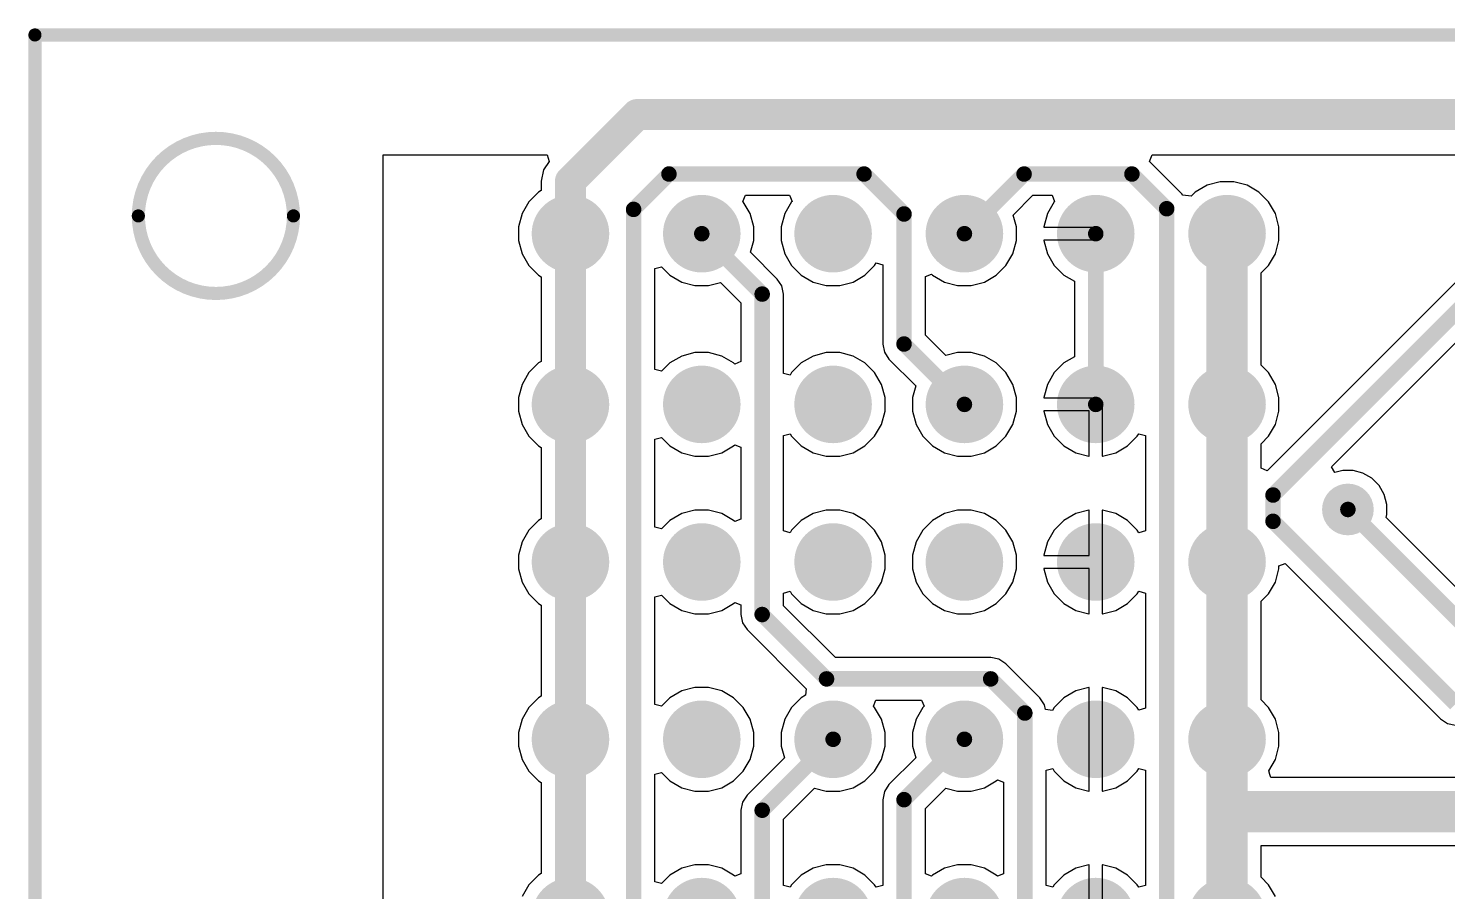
# Model space of a CAD drawing. Header units: millimetres. Extents: x 36.4 to 113.6, y 66.6 to 115.9.
# Drawn here: x 36.38 to 63.83, y 99.16 to 115.86 of the extents above; entities that cross this region are included whole.
import ezdxf

# ---------------------------------------------------------------- set-up
doc = ezdxf.new("R2010")
doc.units = ezdxf.units.MM
for name, color, linetype in [('Mechanical1', 6, 'Continuous'), ('PadHoleLayer', 156, 'Continuous'), ('TopLayer', 1, 'Continuous'), ('ViaHoleLayer', 16, 'Continuous')]:
    doc.layers.add(name, color=color, linetype=linetype)

# ---------------------------------------------------------------- blocks, each defined once
blk = doc.blocks.new('PLS_6_28')
at = {"layer": 'PadHoleLayer'}
h = blk.add_hatch(color=156, dxfattribs=at)
edge = h.paths.add_edge_path()
edge.add_arc((-6.35, 0), 0.5, 0, 360)
h = blk.add_hatch(color=156, dxfattribs=at)
edge = h.paths.add_edge_path()
edge.add_arc((-3.81, 0), 0.5, 0, 360)
h = blk.add_hatch(color=156, dxfattribs=at)
edge = h.paths.add_edge_path()
edge.add_arc((-1.27, 0), 0.5, 0, 360)
h = blk.add_hatch(color=156, dxfattribs=at)
edge = h.paths.add_edge_path()
edge.add_arc((1.27, 0), 0.5, 0, 360)
h = blk.add_hatch(color=156, dxfattribs=at)
edge = h.paths.add_edge_path()
edge.add_arc((3.81, 0), 0.5, 0, 360)
h = blk.add_hatch(color=156, dxfattribs=at)
edge = h.paths.add_edge_path()
edge.add_arc((6.35, 0), 0.5, 0, 360)
at = {"layer": 'TopLayer'}
h = blk.add_hatch(color=1, dxfattribs=at)
edge = h.paths.add_edge_path()
edge.add_arc((-6.35, 0), 0.75, 0, 360)
h = blk.add_hatch(color=1, dxfattribs=at)
edge = h.paths.add_edge_path()
edge.add_arc((-3.81, 0), 0.75, 0, 360)
h = blk.add_hatch(color=1, dxfattribs=at)
edge = h.paths.add_edge_path()
edge.add_arc((-1.27, 0), 0.75, 0, 360)
h = blk.add_hatch(color=1, dxfattribs=at)
edge = h.paths.add_edge_path()
edge.add_arc((1.27, 0), 0.75, 0, 360)
h = blk.add_hatch(color=1, dxfattribs=at)
edge = h.paths.add_edge_path()
edge.add_arc((3.81, 0), 0.75, 0, 360)
h = blk.add_hatch(color=1, dxfattribs=at)
edge = h.paths.add_edge_path()
edge.add_arc((6.35, 0), 0.75, 0, 360)
blk = doc.blocks.new('PLS_6_29')
at = {"layer": 'PadHoleLayer'}
h = blk.add_hatch(color=156, dxfattribs=at)
edge = h.paths.add_edge_path()
edge.add_arc((-6.35, 0), 0.5, 0, 360)
h = blk.add_hatch(color=156, dxfattribs=at)
edge = h.paths.add_edge_path()
edge.add_arc((-3.81, 0), 0.5, 0, 360)
h = blk.add_hatch(color=156, dxfattribs=at)
edge = h.paths.add_edge_path()
edge.add_arc((-1.27, 0), 0.5, 0, 360)
h = blk.add_hatch(color=156, dxfattribs=at)
edge = h.paths.add_edge_path()
edge.add_arc((1.27, 0), 0.5, 0, 360)
h = blk.add_hatch(color=156, dxfattribs=at)
edge = h.paths.add_edge_path()
edge.add_arc((3.81, 0), 0.5, 0, 360)
h = blk.add_hatch(color=156, dxfattribs=at)
edge = h.paths.add_edge_path()
edge.add_arc((6.35, 0), 0.5, 0, 360)
at = {"layer": 'TopLayer'}
h = blk.add_hatch(color=1, dxfattribs=at)
edge = h.paths.add_edge_path()
edge.add_arc((-6.35, 0), 0.75, 0, 360)
h = blk.add_hatch(color=1, dxfattribs=at)
edge = h.paths.add_edge_path()
edge.add_arc((-3.81, 0), 0.75, 0, 360)
h = blk.add_hatch(color=1, dxfattribs=at)
edge = h.paths.add_edge_path()
edge.add_arc((-1.27, 0), 0.75, 0, 360)
h = blk.add_hatch(color=1, dxfattribs=at)
edge = h.paths.add_edge_path()
edge.add_arc((1.27, 0), 0.75, 0, 360)
h = blk.add_hatch(color=1, dxfattribs=at)
edge = h.paths.add_edge_path()
edge.add_arc((3.81, 0), 0.75, 0, 360)
h = blk.add_hatch(color=1, dxfattribs=at)
edge = h.paths.add_edge_path()
edge.add_arc((6.35, 0), 0.75, 0, 360)
blk = doc.blocks.new('PLS_6_30')
at = {"layer": 'PadHoleLayer'}
h = blk.add_hatch(color=156, dxfattribs=at)
edge = h.paths.add_edge_path()
edge.add_arc((-6.35, 0), 0.5, 0, 360)
h = blk.add_hatch(color=156, dxfattribs=at)
edge = h.paths.add_edge_path()
edge.add_arc((-3.81, 0), 0.5, 0, 360)
h = blk.add_hatch(color=156, dxfattribs=at)
edge = h.paths.add_edge_path()
edge.add_arc((-1.27, 0), 0.5, 0, 360)
h = blk.add_hatch(color=156, dxfattribs=at)
edge = h.paths.add_edge_path()
edge.add_arc((1.27, 0), 0.5, 0, 360)
h = blk.add_hatch(color=156, dxfattribs=at)
edge = h.paths.add_edge_path()
edge.add_arc((3.81, 0), 0.5, 0, 360)
h = blk.add_hatch(color=156, dxfattribs=at)
edge = h.paths.add_edge_path()
edge.add_arc((6.35, 0), 0.5, 0, 360)
at = {"layer": 'TopLayer'}
h = blk.add_hatch(color=1, dxfattribs=at)
edge = h.paths.add_edge_path()
edge.add_arc((-6.35, 0), 0.75, 0, 360)
h = blk.add_hatch(color=1, dxfattribs=at)
edge = h.paths.add_edge_path()
edge.add_arc((-3.81, 0), 0.75, 0, 360)
h = blk.add_hatch(color=1, dxfattribs=at)
edge = h.paths.add_edge_path()
edge.add_arc((-1.27, 0), 0.75, 0, 360)
h = blk.add_hatch(color=1, dxfattribs=at)
edge = h.paths.add_edge_path()
edge.add_arc((1.27, 0), 0.75, 0, 360)
h = blk.add_hatch(color=1, dxfattribs=at)
edge = h.paths.add_edge_path()
edge.add_arc((3.81, 0), 0.75, 0, 360)
h = blk.add_hatch(color=1, dxfattribs=at)
edge = h.paths.add_edge_path()
edge.add_arc((6.35, 0), 0.75, 0, 360)
blk = doc.blocks.new('PLS_6_32')
at = {"layer": 'PadHoleLayer'}
h = blk.add_hatch(color=156, dxfattribs=at)
edge = h.paths.add_edge_path()
edge.add_arc((-6.35, 0), 0.5, 0, 360)
h = blk.add_hatch(color=156, dxfattribs=at)
edge = h.paths.add_edge_path()
edge.add_arc((-3.81, 0), 0.5, 0, 360)
h = blk.add_hatch(color=156, dxfattribs=at)
edge = h.paths.add_edge_path()
edge.add_arc((-1.27, 0), 0.5, 0, 360)
h = blk.add_hatch(color=156, dxfattribs=at)
edge = h.paths.add_edge_path()
edge.add_arc((1.27, 0), 0.5, 0, 360)
h = blk.add_hatch(color=156, dxfattribs=at)
edge = h.paths.add_edge_path()
edge.add_arc((3.81, 0), 0.5, 0, 360)
h = blk.add_hatch(color=156, dxfattribs=at)
edge = h.paths.add_edge_path()
edge.add_arc((6.35, 0), 0.5, 0, 360)
at = {"layer": 'TopLayer'}
h = blk.add_hatch(color=1, dxfattribs=at)
edge = h.paths.add_edge_path()
edge.add_arc((-6.35, 0), 0.75, 0, 360)
h = blk.add_hatch(color=1, dxfattribs=at)
edge = h.paths.add_edge_path()
edge.add_arc((-3.81, 0), 0.75, 0, 360)
h = blk.add_hatch(color=1, dxfattribs=at)
edge = h.paths.add_edge_path()
edge.add_arc((-1.27, 0), 0.75, 0, 360)
h = blk.add_hatch(color=1, dxfattribs=at)
edge = h.paths.add_edge_path()
edge.add_arc((1.27, 0), 0.75, 0, 360)
h = blk.add_hatch(color=1, dxfattribs=at)
edge = h.paths.add_edge_path()
edge.add_arc((3.81, 0), 0.75, 0, 360)
h = blk.add_hatch(color=1, dxfattribs=at)
edge = h.paths.add_edge_path()
edge.add_arc((6.35, 0), 0.75, 0, 360)
blk = doc.blocks.new('PLS_6_33')
at = {"layer": 'PadHoleLayer'}
h = blk.add_hatch(color=156, dxfattribs=at)
edge = h.paths.add_edge_path()
edge.add_arc((-6.35, 0), 0.5, 0, 360)
h = blk.add_hatch(color=156, dxfattribs=at)
edge = h.paths.add_edge_path()
edge.add_arc((-3.81, 0), 0.5, 0, 360)
h = blk.add_hatch(color=156, dxfattribs=at)
edge = h.paths.add_edge_path()
edge.add_arc((-1.27, 0), 0.5, 0, 360)
h = blk.add_hatch(color=156, dxfattribs=at)
edge = h.paths.add_edge_path()
edge.add_arc((1.27, 0), 0.5, 0, 360)
h = blk.add_hatch(color=156, dxfattribs=at)
edge = h.paths.add_edge_path()
edge.add_arc((3.81, 0), 0.5, 0, 360)
h = blk.add_hatch(color=156, dxfattribs=at)
edge = h.paths.add_edge_path()
edge.add_arc((6.35, 0), 0.5, 0, 360)
at = {"layer": 'TopLayer'}
h = blk.add_hatch(color=1, dxfattribs=at)
edge = h.paths.add_edge_path()
edge.add_arc((-6.35, 0), 0.75, 0, 360)
h = blk.add_hatch(color=1, dxfattribs=at)
edge = h.paths.add_edge_path()
edge.add_arc((-3.81, 0), 0.75, 0, 360)
h = blk.add_hatch(color=1, dxfattribs=at)
edge = h.paths.add_edge_path()
edge.add_arc((-1.27, 0), 0.75, 0, 360)
h = blk.add_hatch(color=1, dxfattribs=at)
edge = h.paths.add_edge_path()
edge.add_arc((1.27, 0), 0.75, 0, 360)
h = blk.add_hatch(color=1, dxfattribs=at)
edge = h.paths.add_edge_path()
edge.add_arc((3.81, 0), 0.75, 0, 360)
h = blk.add_hatch(color=1, dxfattribs=at)
edge = h.paths.add_edge_path()
edge.add_arc((6.35, 0), 0.75, 0, 360)

msp = doc.modelspace()

# ---------------------------------------------------------------- hatches: boundary and pattern name
at = {"layer": 'TopLayer'}
h = msp.add_hatch(color=1, dxfattribs=at)
edge = h.paths.add_edge_path()
edge.add_arc((61.9, 106.553), 0.5, 0, 360)
at = {"layer": 'ViaHoleLayer'}
h = msp.add_hatch(color=16, dxfattribs=at)
edge = h.paths.add_edge_path()
edge.add_arc((61.9, 106.553), 0.2, 0, 360)

# ---------------------------------------------------------------- linework, layer by layer
at = {"layer": 'Mechanical1', "const_width": 0.254}
for points in [[(36.505, 115.731), (113.505, 115.731)], [(36.505, 66.731), (36.505, 115.731)]]:
    msp.add_lwpolyline(points, dxfattribs=at)
at = {"layer": 'Mechanical1'}
for points, const_width in [([(36.441, 115.731, 1), (36.568, 115.731, 1)], 0.127), ([(36.441, 115.731, 1), (36.568, 115.731, 1)], 0.127), ([(41.505, 112.231, 1), (38.505, 112.231, 1)], 0.254), ([(38.441, 112.231, 1), (38.568, 112.231, 1)], 0.127), ([(41.441, 112.231, 1), (41.568, 112.231, 1)], 0.127)]:
    msp.add_lwpolyline(points, format="xyb", close=True, dxfattribs=dict(at, const_width=const_width))
at = {"layer": 'TopLayer'}
for p, q in [((43.243, 97.21), (43.243, 113.411)), ((43.243, 113.411), (46.415, 113.411)), ((46.415, 113.411), (46.451, 113.284)), ((58.063, 113.284), (58.115, 113.411)), ((58.115, 113.411), (66.282, 113.411)), ((46.341, 113.119), (46.298, 112.903)), ((46.451, 113.284), (46.341, 113.119)), ((58.686, 112.661), (58.063, 113.284)), ((66.331, 113.294), (60.34, 107.303)), ((46.298, 112.903), (46.298, 112.903)), ((46.298, 112.903), (46.298, 112.72)), ((59.431, 112.891), (59.175, 112.823)), ((59.695, 112.891), (59.431, 112.891)), ((59.951, 112.823), (59.695, 112.891)), ((61.582, 107.38), (67.277, 113.075)), ((46.247, 112.69), (46.06, 112.503)), ((46.298, 112.72), (46.247, 112.69)), ((50.198, 112.512), (50.247, 112.629)), ((50.247, 112.629), (51.099, 112.629)), ((51.099, 112.629), (51.148, 112.512)), ((55.426, 112.247), (55.808, 112.629)), ((55.808, 112.629), (56.179, 112.629)), ((56.179, 112.629), (56.228, 112.512)), ((58.707, 112.63), (58.686, 112.661)), ((58.87, 112.614), (58.707, 112.63)), ((58.947, 112.69), (58.87, 112.614)), ((59.175, 112.823), (58.947, 112.69)), ((60.179, 112.69), (59.951, 112.823)), ((60.366, 112.503), (60.179, 112.69)), ((45.927, 112.275), (45.859, 112.019)), ((46.06, 112.503), (45.927, 112.275)), ((50.206, 112.503), (50.198, 112.512)), ((50.339, 112.275), (50.206, 112.503)), ((50.407, 112.019), (50.339, 112.275)), ((51.007, 112.275), (50.939, 112.019)), ((51.14, 112.503), (51.007, 112.275)), ((51.148, 112.512), (51.14, 112.503)), ((56.087, 112.275), (56.019, 112.019)), ((56.22, 112.503), (56.087, 112.275)), ((56.228, 112.512), (56.22, 112.503)), ((60.499, 112.275), (60.366, 112.503)), ((60.567, 112.019), (60.499, 112.275)), ((45.859, 112.019), (45.859, 111.755)), ((50.407, 111.755), (50.407, 112.019)), ((50.939, 112.019), (50.939, 111.755)), ((55.487, 112.019), (55.426, 112.247)), ((55.487, 111.755), (55.487, 112.019)), ((56.019, 112.019), (56.019, 112.014)), ((56.019, 112.014), (57.023, 112.014)), ((57.023, 112.014), (57.023, 111.76)), ((60.567, 111.755), (60.567, 112.019)), ((45.859, 111.755), (45.927, 111.499)), ((50.346, 111.527), (50.407, 111.755)), ((50.939, 111.755), (51.007, 111.499)), ((55.419, 111.499), (55.487, 111.755)), ((57.023, 111.76), (56.019, 111.76)), ((56.019, 111.76), (56.019, 111.755)), ((56.019, 111.755), (56.087, 111.499)), ((60.499, 111.499), (60.567, 111.755)), ((45.927, 111.499), (46.06, 111.271)), ((50.863, 111.01), (50.346, 111.527)), ((51.007, 111.499), (51.14, 111.271)), ((55.286, 111.271), (55.419, 111.499)), ((56.087, 111.499), (56.22, 111.271)), ((60.366, 111.271), (60.499, 111.499)), ((46.06, 111.271), (46.247, 111.084)), ((48.496, 111.214), (48.623, 111.247)), ((48.496, 109.258), (48.496, 111.214)), ((48.623, 111.247), (48.787, 111.084)), ((51.14, 111.271), (51.327, 111.084)), ((52.559, 111.084), (52.746, 111.271)), ((52.746, 111.271), (52.776, 111.321)), ((52.776, 111.321), (52.903, 111.287)), ((52.903, 111.287), (52.903, 109.753)), ((55.099, 111.084), (55.286, 111.271)), ((56.22, 111.271), (56.407, 111.084)), ((60.223, 111.127), (60.366, 111.271)), ((46.247, 111.084), (46.298, 111.054)), ((46.298, 111.054), (46.298, 109.418)), ((48.787, 111.084), (49.015, 110.951)), ((49.015, 110.951), (49.271, 110.883)), ((49.535, 110.883), (49.763, 110.944)), ((49.763, 110.944), (50.159, 110.548)), ((50.952, 110.876), (50.863, 111.01)), ((51.327, 111.084), (51.555, 110.951)), ((51.555, 110.951), (51.811, 110.883)), ((52.075, 110.883), (52.331, 110.951)), ((52.331, 110.951), (52.559, 111.084)), ((53.727, 111.058), (53.844, 111.106)), ((53.727, 109.924), (53.727, 111.058)), ((53.844, 111.106), (53.867, 111.084)), ((53.867, 111.084), (54.095, 110.951)), ((54.095, 110.951), (54.351, 110.883)), ((54.615, 110.883), (54.871, 110.951)), ((54.871, 110.951), (55.099, 111.084)), ((56.407, 111.084), (56.611, 110.966)), ((56.611, 110.966), (56.611, 109.506)), ((60.223, 109.345), (60.223, 111.127)), ((49.271, 110.883), (49.535, 110.883)), ((50.983, 110.719), (50.952, 110.876)), ((50.983, 109.185), (50.983, 110.719)), ((51.811, 110.883), (52.075, 110.883)), ((54.351, 110.883), (54.615, 110.883)), ((50.159, 110.548), (50.159, 109.414)), ((54.123, 109.528), (53.727, 109.924)), ((49.271, 109.589), (49.015, 109.521)), ((49.535, 109.589), (49.271, 109.589)), ((49.791, 109.521), (49.535, 109.589)), ((51.811, 109.589), (51.555, 109.521)), ((52.075, 109.589), (51.811, 109.589)), ((52.331, 109.521), (52.075, 109.589)), ((52.903, 109.753), (52.934, 109.596)), ((52.934, 109.596), (53.023, 109.462)), ((54.351, 109.589), (54.123, 109.528)), ((54.615, 109.589), (54.351, 109.589)), ((54.871, 109.521), (54.615, 109.589)), ((46.247, 109.388), (46.06, 109.201)), ((46.298, 109.418), (46.247, 109.388)), ((48.623, 109.225), (48.496, 109.258)), ((48.787, 109.388), (48.623, 109.225)), ((49.015, 109.521), (48.787, 109.388)), ((50.019, 109.388), (49.791, 109.521)), ((50.042, 109.366), (50.019, 109.388)), ((50.159, 109.414), (50.042, 109.366)), ((51.327, 109.388), (51.14, 109.201)), ((51.555, 109.521), (51.327, 109.388)), ((52.559, 109.388), (52.331, 109.521)), ((52.746, 109.201), (52.559, 109.388)), ((53.023, 109.462), (53.54, 108.945)), ((55.099, 109.388), (54.871, 109.521)), ((55.286, 109.201), (55.099, 109.388)), ((56.407, 109.388), (56.22, 109.201)), ((56.611, 109.506), (56.407, 109.388)), ((60.366, 109.201), (60.223, 109.345)), ((46.06, 109.201), (45.927, 108.973)), ((51.11, 109.151), (50.983, 109.185)), ((51.14, 109.201), (51.11, 109.151)), ((52.879, 108.973), (52.746, 109.201)), ((55.419, 108.973), (55.286, 109.201)), ((56.22, 109.201), (56.087, 108.973)), ((60.499, 108.973), (60.366, 109.201)), ((45.927, 108.973), (45.859, 108.717)), ((45.859, 108.717), (45.859, 108.453)), ((52.947, 108.717), (52.879, 108.973)), ((52.947, 108.453), (52.947, 108.717)), ((53.54, 108.945), (53.479, 108.717)), ((53.479, 108.717), (53.479, 108.453)), ((55.487, 108.717), (55.419, 108.973)), ((55.487, 108.453), (55.487, 108.717)), ((56.087, 108.973), (56.019, 108.717)), ((56.019, 108.717), (56.019, 108.712)), ((56.019, 108.712), (57.023, 108.712)), ((57.023, 108.712), (57.023, 108.585)), ((60.567, 108.717), (60.499, 108.973)), ((60.567, 108.453), (60.567, 108.717)), ((45.859, 108.453), (45.927, 108.197)), ((52.879, 108.197), (52.947, 108.453)), ((53.479, 108.453), (53.547, 108.197)), ((55.419, 108.197), (55.487, 108.453)), ((56.896, 108.458), (56.019, 108.458)), ((56.019, 108.458), (56.019, 108.453)), ((56.019, 108.453), (56.087, 108.197)), ((56.896, 107.581), (56.896, 108.458)), ((57.023, 108.585), (57.15, 108.585)), ((57.15, 108.585), (57.15, 107.581)), ((60.499, 108.197), (60.567, 108.453)), ((45.927, 108.197), (46.06, 107.969)), ((52.746, 107.969), (52.879, 108.197)), ((53.547, 108.197), (53.68, 107.969)), ((55.286, 107.969), (55.419, 108.197)), ((56.087, 108.197), (56.22, 107.969)), ((60.366, 107.969), (60.499, 108.197)), ((46.06, 107.969), (46.247, 107.782)), ((48.496, 107.912), (48.623, 107.945)), ((48.496, 106.21), (48.496, 107.912)), ((48.623, 107.945), (48.787, 107.782)), ((50.983, 107.985), (51.11, 108.019)), ((50.983, 106.137), (50.983, 107.985)), ((51.11, 108.019), (51.14, 107.969)), ((51.14, 107.969), (51.327, 107.782)), ((52.559, 107.782), (52.746, 107.969)), ((53.68, 107.969), (53.867, 107.782)), ((55.099, 107.782), (55.286, 107.969)), ((56.22, 107.969), (56.407, 107.782)), ((57.639, 107.782), (57.826, 107.969)), ((57.826, 107.969), (57.856, 108.019)), ((57.856, 108.019), (57.983, 107.985)), ((57.983, 107.985), (57.983, 106.137)), ((60.223, 107.825), (60.366, 107.969)), ((46.247, 107.782), (46.298, 107.752)), ((46.298, 107.752), (46.298, 106.37)), ((48.787, 107.782), (49.015, 107.649)), ((49.015, 107.649), (49.271, 107.581)), ((49.535, 107.581), (49.791, 107.649)), ((49.791, 107.649), (50.019, 107.782)), ((50.019, 107.782), (50.042, 107.804)), ((50.042, 107.804), (50.159, 107.756)), ((50.159, 107.756), (50.159, 106.366)), ((51.327, 107.782), (51.555, 107.649)), ((51.555, 107.649), (51.811, 107.581)), ((52.075, 107.581), (52.331, 107.649)), ((52.331, 107.649), (52.559, 107.782)), ((53.867, 107.782), (54.095, 107.649)), ((54.095, 107.649), (54.351, 107.581)), ((54.615, 107.581), (54.871, 107.649)), ((54.871, 107.649), (55.099, 107.782)), ((56.407, 107.782), (56.635, 107.649)), ((56.635, 107.649), (56.891, 107.581)), ((57.155, 107.581), (57.411, 107.649)), ((57.411, 107.649), (57.639, 107.782)), ((60.223, 107.352), (60.223, 107.825)), ((49.271, 107.581), (49.535, 107.581)), ((51.811, 107.581), (52.075, 107.581)), ((54.351, 107.581), (54.615, 107.581)), ((56.891, 107.581), (56.896, 107.581)), ((57.15, 107.581), (57.155, 107.581)), ((60.34, 107.303), (60.223, 107.352)), ((61.648, 107.266), (61.582, 107.38)), ((61.801, 107.307), (61.648, 107.266)), ((61.999, 107.307), (61.801, 107.307)), ((62.191, 107.256), (61.999, 107.307)), ((62.363, 107.156), (62.191, 107.256)), ((62.503, 107.016), (62.363, 107.156)), ((62.602, 106.844), (62.503, 107.016)), ((62.654, 106.652), (62.602, 106.844)), ((49.271, 106.541), (49.015, 106.473)), ((49.535, 106.541), (49.271, 106.541)), ((49.791, 106.473), (49.535, 106.541)), ((51.811, 106.541), (51.555, 106.473)), ((52.075, 106.541), (51.811, 106.541)), ((52.331, 106.473), (52.075, 106.541)), ((54.351, 106.541), (54.095, 106.473)), ((54.615, 106.541), (54.351, 106.541)), ((54.871, 106.473), (54.615, 106.541)), ((56.891, 106.541), (56.635, 106.473)), ((56.896, 106.541), (56.891, 106.541)), ((56.896, 105.664), (56.896, 106.541)), ((57.155, 106.541), (57.15, 106.541)), ((57.15, 106.541), (57.15, 105.537)), ((57.411, 106.473), (57.155, 106.541)), ((62.654, 106.454), (62.654, 106.652)), ((46.247, 106.34), (46.06, 106.153)), ((46.298, 106.37), (46.247, 106.34)), ((48.787, 106.34), (48.623, 106.177)), ((49.015, 106.473), (48.787, 106.34)), ((50.019, 106.34), (49.791, 106.473)), ((50.042, 106.318), (50.019, 106.34)), ((50.159, 106.366), (50.042, 106.318)), ((51.327, 106.34), (51.14, 106.153)), ((51.555, 106.473), (51.327, 106.34)), ((52.559, 106.34), (52.331, 106.473)), ((52.746, 106.153), (52.559, 106.34)), ((53.867, 106.34), (53.68, 106.153)), ((54.095, 106.473), (53.867, 106.34)), ((55.099, 106.34), (54.871, 106.473)), ((55.286, 106.153), (55.099, 106.34)), ((56.407, 106.34), (56.22, 106.153)), ((56.635, 106.473), (56.407, 106.34)), ((57.639, 106.34), (57.411, 106.473)), ((57.826, 106.153), (57.639, 106.34)), ((62.639, 106.397), (62.654, 106.454)), ((65.144, 103.892), (62.639, 106.397)), ((46.06, 106.153), (45.927, 105.925)), ((48.623, 106.177), (48.496, 106.21)), ((51.11, 106.103), (50.983, 106.137)), ((51.14, 106.153), (51.11, 106.103)), ((52.879, 105.925), (52.746, 106.153)), ((53.68, 106.153), (53.547, 105.925)), ((55.419, 105.925), (55.286, 106.153)), ((56.22, 106.153), (56.087, 105.925)), ((57.856, 106.103), (57.826, 106.153)), ((57.983, 106.137), (57.856, 106.103)), ((45.927, 105.925), (45.859, 105.669)), ((52.947, 105.669), (52.879, 105.925)), ((53.547, 105.925), (53.479, 105.669)), ((55.487, 105.669), (55.419, 105.925)), ((56.087, 105.925), (56.019, 105.669)), ((45.859, 105.669), (45.859, 105.405)), ((52.947, 105.405), (52.947, 105.669)), ((53.479, 105.669), (53.479, 105.405)), ((55.487, 105.405), (55.487, 105.669)), ((56.019, 105.669), (56.019, 105.664)), ((56.019, 105.664), (56.896, 105.664)), ((57.15, 105.537), (57.15, 104.533)), ((60.567, 105.461), (60.684, 105.51)), ((60.567, 105.405), (60.567, 105.461)), ((60.684, 105.51), (63.691, 102.503)), ((45.859, 105.405), (45.927, 105.149)), ((45.927, 105.149), (46.06, 104.921)), ((52.746, 104.921), (52.879, 105.149)), ((52.879, 105.149), (52.947, 105.405)), ((53.479, 105.405), (53.547, 105.149)), ((53.547, 105.149), (53.68, 104.921)), ((55.286, 104.921), (55.419, 105.149)), ((55.419, 105.149), (55.487, 105.405)), ((56.896, 105.41), (56.019, 105.41)), ((56.019, 105.41), (56.019, 105.405)), ((56.019, 105.405), (56.087, 105.149)), ((56.087, 105.149), (56.22, 104.921)), ((56.896, 104.533), (56.896, 105.41)), ((60.366, 104.921), (60.499, 105.149)), ((60.499, 105.149), (60.567, 105.405)), ((46.06, 104.921), (46.247, 104.734)), ((48.496, 104.864), (48.623, 104.897)), ((48.496, 102.781), (48.496, 104.864)), ((48.623, 104.897), (48.787, 104.734)), ((50.983, 104.937), (51.11, 104.971)), ((50.983, 104.692), (50.983, 104.937)), ((51.11, 104.971), (51.14, 104.921)), ((51.14, 104.921), (51.327, 104.734)), ((52.559, 104.734), (52.746, 104.921)), ((53.68, 104.921), (53.867, 104.734)), ((55.099, 104.734), (55.286, 104.921)), ((56.22, 104.921), (56.407, 104.734)), ((57.639, 104.734), (57.826, 104.921)), ((57.826, 104.921), (57.856, 104.971)), ((57.856, 104.971), (57.983, 104.937)), ((57.983, 104.937), (57.983, 102.708)), ((60.223, 104.777), (60.366, 104.921)), ((46.247, 104.734), (46.298, 104.704)), ((46.298, 104.704), (46.298, 102.941)), ((48.787, 104.734), (49.015, 104.601)), ((49.015, 104.601), (49.271, 104.533)), ((49.535, 104.533), (49.791, 104.601)), ((49.791, 104.601), (50.019, 104.734)), ((50.019, 104.734), (50.042, 104.756)), ((50.042, 104.756), (50.159, 104.708)), ((50.159, 104.708), (50.159, 104.521)), ((51.987, 103.688), (50.983, 104.692)), ((51.327, 104.734), (51.555, 104.601)), ((51.555, 104.601), (51.811, 104.533)), ((52.075, 104.533), (52.331, 104.601)), ((52.331, 104.601), (52.559, 104.734)), ((53.867, 104.734), (54.095, 104.601)), ((54.095, 104.601), (54.351, 104.533)), ((54.615, 104.533), (54.871, 104.601)), ((54.871, 104.601), (55.099, 104.734)), ((56.407, 104.734), (56.635, 104.601)), ((56.635, 104.601), (56.891, 104.533)), ((57.155, 104.533), (57.411, 104.601)), ((57.411, 104.601), (57.639, 104.734)), ((60.223, 102.868), (60.223, 104.777)), ((49.271, 104.533), (49.535, 104.533)), ((50.159, 104.521), (50.191, 104.363)), ((50.191, 104.363), (50.28, 104.23)), ((51.811, 104.533), (52.075, 104.533)), ((54.351, 104.533), (54.615, 104.533)), ((56.891, 104.533), (56.896, 104.533)), ((57.15, 104.533), (57.155, 104.533)), ((50.28, 104.23), (51.425, 103.085)), ((54.991, 103.688), (51.987, 103.688)), ((55.149, 103.657), (54.991, 103.688)), ((55.282, 103.568), (55.149, 103.657)), ((55.943, 102.907), (55.282, 103.568)), ((46.298, 102.941), (46.247, 102.911)), ((49.015, 103.044), (48.787, 102.911)), ((49.271, 103.112), (49.015, 103.044)), ((49.535, 103.112), (49.271, 103.112)), ((49.791, 103.044), (49.535, 103.112)), ((50.019, 102.911), (49.791, 103.044)), ((51.409, 102.959), (51.327, 102.911)), ((51.425, 103.085), (51.409, 102.959)), ((56.635, 103.044), (56.407, 102.911)), ((56.891, 103.112), (56.635, 103.044)), ((56.896, 103.112), (56.891, 103.112)), ((56.896, 102.108), (56.896, 103.112)), ((57.155, 103.112), (57.15, 103.112)), ((57.15, 103.112), (57.15, 102.108)), ((57.411, 103.044), (57.155, 103.112)), ((57.639, 102.911), (57.411, 103.044)), ((46.06, 102.724), (45.927, 102.496)), ((46.247, 102.911), (46.06, 102.724)), ((48.623, 102.748), (48.496, 102.781)), ((48.787, 102.911), (48.623, 102.748)), ((50.206, 102.724), (50.019, 102.911)), ((50.339, 102.496), (50.206, 102.724)), ((51.14, 102.724), (51.007, 102.496)), ((51.327, 102.911), (51.14, 102.724)), ((52.724, 102.747), (52.772, 102.864)), ((52.746, 102.724), (52.724, 102.747)), ((52.879, 102.496), (52.746, 102.724)), ((52.772, 102.864), (53.654, 102.864)), ((53.68, 102.724), (53.547, 102.496)), ((53.654, 102.864), (53.702, 102.747)), ((53.702, 102.747), (53.68, 102.724)), ((56.032, 102.774), (55.943, 102.907)), ((56.05, 102.684), (56.032, 102.774)), ((56.184, 102.662), (56.05, 102.684)), ((56.22, 102.724), (56.184, 102.662)), ((56.407, 102.911), (56.22, 102.724)), ((57.826, 102.724), (57.639, 102.911)), ((57.856, 102.674), (57.826, 102.724)), ((57.983, 102.708), (57.856, 102.674)), ((60.366, 102.724), (60.223, 102.868)), ((60.499, 102.496), (60.366, 102.724)), ((45.927, 102.496), (45.859, 102.24)), ((50.407, 102.24), (50.339, 102.496)), ((51.007, 102.496), (50.939, 102.24)), ((52.947, 102.24), (52.879, 102.496)), ((53.547, 102.496), (53.479, 102.24)), ((60.567, 102.24), (60.499, 102.496)), ((63.691, 102.503), (63.825, 102.413)), ((63.825, 102.413), (63.983, 102.382)), ((45.859, 102.24), (45.859, 101.976)), ((50.407, 101.976), (50.407, 102.24)), ((50.939, 102.24), (50.939, 101.976)), ((52.947, 101.976), (52.947, 102.24)), ((53.479, 102.24), (53.479, 101.976)), ((60.567, 101.976), (60.567, 102.24)), ((45.859, 101.976), (45.927, 101.72)), ((50.339, 101.72), (50.407, 101.976)), ((50.939, 101.976), (51, 101.748)), ((52.879, 101.72), (52.947, 101.976)), ((53.479, 101.976), (53.54, 101.748)), ((56.896, 101.104), (56.896, 102.108)), ((57.15, 102.108), (57.15, 101.104)), ((60.499, 101.72), (60.567, 101.976)), ((45.927, 101.72), (46.06, 101.492)), ((50.206, 101.492), (50.339, 101.72)), ((51, 101.748), (50.28, 101.028)), ((52.746, 101.492), (52.879, 101.72)), ((53.54, 101.748), (53.023, 101.231)), ((60.37, 101.498), (60.499, 101.72)), ((46.06, 101.492), (46.247, 101.305)), ((46.247, 101.305), (46.298, 101.275)), ((48.496, 101.435), (48.623, 101.468)), ((48.496, 99.352), (48.496, 101.435)), ((48.623, 101.468), (48.787, 101.305)), ((48.787, 101.305), (49.015, 101.172)), ((49.791, 101.172), (50.019, 101.305)), ((50.019, 101.305), (50.206, 101.492)), ((52.331, 101.172), (52.559, 101.305)), ((52.559, 101.305), (52.746, 101.492)), ((54.871, 101.172), (55.099, 101.305)), ((55.099, 101.305), (55.122, 101.327)), ((55.122, 101.327), (55.239, 101.279)), ((56.063, 101.508), (56.19, 101.542)), ((56.063, 99.279), (56.063, 101.508)), ((56.19, 101.542), (56.22, 101.492)), ((56.22, 101.492), (56.407, 101.305)), ((56.407, 101.305), (56.635, 101.172)), ((57.411, 101.172), (57.639, 101.305)), ((57.639, 101.305), (57.826, 101.492)), ((57.826, 101.492), (57.856, 101.542)), ((57.856, 101.542), (57.983, 101.508)), ((57.983, 101.508), (57.983, 99.279)), ((60.387, 101.43), (60.37, 101.498)), ((60.411, 101.371), (60.387, 101.43)), ((64.886, 101.371), (60.411, 101.371)), ((46.298, 101.275), (46.298, 99.512)), ((49.015, 101.172), (49.271, 101.104)), ((49.271, 101.104), (49.535, 101.104)), ((49.535, 101.104), (49.791, 101.172)), ((50.28, 101.028), (50.191, 100.894)), ((50.983, 100.566), (51.583, 101.165)), ((51.583, 101.165), (51.811, 101.104)), ((51.811, 101.104), (52.075, 101.104)), ((52.075, 101.104), (52.331, 101.172)), ((52.934, 101.097), (52.903, 100.94)), ((53.023, 101.231), (52.934, 101.097)), ((53.727, 100.769), (54.123, 101.165)), ((54.123, 101.165), (54.351, 101.104)), ((54.351, 101.104), (54.615, 101.104)), ((54.615, 101.104), (54.871, 101.172)), ((55.239, 101.279), (55.239, 99.508)), ((56.635, 101.172), (56.891, 101.104)), ((56.891, 101.104), (56.896, 101.104)), ((57.15, 101.104), (57.155, 101.104)), ((57.155, 101.104), (57.411, 101.172)), ((50.191, 100.894), (50.159, 100.736)), ((52.903, 100.94), (52.903, 99.279)), ((53.727, 99.508), (53.727, 100.769)), ((50.159, 100.736), (50.159, 99.508)), ((50.983, 99.279), (50.983, 100.566)), ((60.223, 99.439), (60.223, 100.051)), ((60.223, 100.051), (64.613, 100.051)), ((49.271, 99.683), (49.015, 99.615)), ((49.535, 99.683), (49.271, 99.683)), ((49.791, 99.615), (49.535, 99.683)), ((51.811, 99.683), (51.555, 99.615)), ((52.075, 99.683), (51.811, 99.683)), ((52.331, 99.615), (52.075, 99.683)), ((54.351, 99.683), (54.095, 99.615)), ((54.615, 99.683), (54.351, 99.683)), ((54.871, 99.615), (54.615, 99.683)), ((56.891, 99.683), (56.635, 99.615)), ((56.896, 99.683), (56.891, 99.683)), ((56.896, 98.679), (56.896, 99.683)), ((57.155, 99.683), (57.15, 99.683)), ((57.15, 99.683), (57.15, 98.679)), ((57.411, 99.615), (57.155, 99.683)), ((46.247, 99.482), (46.06, 99.295)), ((46.298, 99.512), (46.247, 99.482)), ((48.787, 99.482), (48.623, 99.319)), ((49.015, 99.615), (48.787, 99.482)), ((50.019, 99.482), (49.791, 99.615)), ((50.042, 99.46), (50.019, 99.482)), ((50.159, 99.508), (50.042, 99.46)), ((51.327, 99.482), (51.14, 99.295)), ((51.555, 99.615), (51.327, 99.482)), ((52.559, 99.482), (52.331, 99.615)), ((52.746, 99.295), (52.559, 99.482)), ((53.844, 99.46), (53.727, 99.508)), ((53.867, 99.482), (53.844, 99.46)), ((54.095, 99.615), (53.867, 99.482)), ((55.099, 99.482), (54.871, 99.615)), ((55.122, 99.46), (55.099, 99.482)), ((55.239, 99.508), (55.122, 99.46)), ((56.407, 99.482), (56.22, 99.295)), ((56.635, 99.615), (56.407, 99.482)), ((57.639, 99.482), (57.411, 99.615)), ((57.826, 99.295), (57.639, 99.482)), ((60.366, 99.295), (60.223, 99.439)), ((46.06, 99.295), (45.927, 99.067)), ((48.623, 99.319), (48.496, 99.352)), ((51.11, 99.245), (50.983, 99.279)), ((51.14, 99.295), (51.11, 99.245)), ((52.776, 99.245), (52.746, 99.295)), ((52.903, 99.279), (52.776, 99.245)), ((56.19, 99.245), (56.063, 99.279)), ((56.22, 99.295), (56.19, 99.245)), ((57.856, 99.245), (57.826, 99.295)), ((57.983, 99.279), (57.856, 99.245)), ((60.499, 99.067), (60.366, 99.295))]:
    msp.add_line(p, q, dxfattribs=at)
for points, const_width in [([(46.863, 112.903), (48.151, 114.191)], 0.6), ([(48.151, 114.191), (81.859, 114.191)], 0.6), ([(60.452, 106.832), (67.107, 113.487)], 0.3), ([(46.863, 111.887), (46.863, 112.903)], 0.6), ([(48.084, 112.357), (48.768, 113.041)], 0.3), ([(48.768, 113.041), (52.542, 113.041)], 0.3), ([(52.542, 113.041), (53.315, 112.268)], 0.3), ([(54.483, 111.887), (55.637, 113.041)], 0.3), ([(55.637, 113.041), (57.723, 113.041)], 0.3), ([(57.723, 113.041), (58.395, 112.37)], 0.3), ([(48.084, 98.044), (48.084, 112.357)], 0.3), ([(53.315, 109.753), (53.315, 112.268)], 0.3), ([(58.395, 96.241), (58.395, 112.37)], 0.3), ([(59.563, 108.585), (59.563, 111.887)], 0.8), ([(46.863, 108.585), (46.863, 111.887)], 0.6), ([(49.403, 111.887), (50.571, 110.719)], 0.3), ([(57.023, 108.585), (57.023, 111.887)], 0.3), ([(50.571, 104.521), (50.571, 110.719)], 0.3), ([(53.315, 109.753), (54.483, 108.585)], 0.3), ([(59.563, 105.537), (59.563, 108.585)], 0.8), ([(46.863, 105.537), (46.863, 108.585)], 0.6), ([(60.452, 106.324), (60.452, 106.832)], 0.3), ([(61.9, 106.553), (64.973, 103.48)], 0.3), ([(60.452, 106.324), (63.983, 102.794)], 0.3), ([(46.863, 102.108), (46.863, 105.537)], 0.6), ([(59.563, 102.108), (59.563, 105.537)], 0.8), ([(50.571, 104.521), (51.816, 103.276)], 0.3), ([(51.816, 103.276), (54.991, 103.276)], 0.3), ([(54.991, 103.276), (55.651, 102.616)], 0.3), ([(55.651, 93.294), (55.651, 102.616)], 0.3), ([(46.863, 98.679), (46.863, 102.108)], 0.6), ([(59.563, 100.711), (59.563, 102.108)], 0.8), ([(50.571, 100.736), (51.943, 102.108)], 0.3), ([(53.315, 100.94), (54.483, 102.108)], 0.3), ([(53.315, 92.837), (53.315, 100.94)], 0.3), ([(59.563, 100.711), (64.886, 100.711)], 0.8), ([(59.563, 98.679), (59.563, 100.711)], 0.8), ([(50.571, 94.488), (50.571, 100.736)], 0.3)]:
    msp.add_lwpolyline(points, dxfattribs=dict(at, const_width=const_width))
for points, const_width in [([(48.001, 114.191, 1), (48.301, 114.191, 1)], 0.3), ([(48.001, 114.191, 1), (48.301, 114.191, 1)], 0.3), ([(46.713, 112.903, 1), (47.013, 112.903, 1)], 0.3), ([(46.713, 112.903, 1), (47.013, 112.903, 1)], 0.3), ([(48.693, 113.041, 1), (48.843, 113.041, 1)], 0.15), ([(48.693, 113.041, 1), (48.843, 113.041, 1)], 0.15), ([(52.467, 113.041, 1), (52.617, 113.041, 1)], 0.15), ([(52.467, 113.041, 1), (52.617, 113.041, 1)], 0.15), ([(55.562, 113.041, 1), (55.712, 113.041, 1)], 0.15), ([(55.562, 113.041, 1), (55.712, 113.041, 1)], 0.15), ([(57.648, 113.041, 1), (57.798, 113.041, 1)], 0.15), ([(57.648, 113.041, 1), (57.798, 113.041, 1)], 0.15), ([(48.009, 112.357, 1), (48.159, 112.357, 1)], 0.15), ([(48.009, 112.357, 1), (48.159, 112.357, 1)], 0.15), ([(53.24, 112.268, 1), (53.39, 112.268, 1)], 0.15), ([(53.24, 112.268, 1), (53.39, 112.268, 1)], 0.15), ([(58.32, 112.37, 1), (58.47, 112.37, 1)], 0.15), ([(58.32, 112.37, 1), (58.47, 112.37, 1)], 0.15), ([(59.363, 111.887, 1), (59.763, 111.887, 1)], 0.4), ([(46.713, 111.887, 1), (47.013, 111.887, 1)], 0.3), ([(46.713, 111.887, 1), (47.013, 111.887, 1)], 0.3), ([(49.328, 111.887, 1), (49.478, 111.887, 1)], 0.15), ([(54.408, 111.887, 1), (54.558, 111.887, 1)], 0.15), ([(56.948, 111.887, 1), (57.098, 111.887, 1)], 0.15), ([(50.496, 110.719, 1), (50.646, 110.719, 1)], 0.15), ([(50.496, 110.719, 1), (50.646, 110.719, 1)], 0.15), ([(53.24, 109.753, 1), (53.39, 109.753, 1)], 0.15), ([(53.24, 109.753, 1), (53.39, 109.753, 1)], 0.15), ([(59.363, 108.585, 1), (59.763, 108.585, 1)], 0.4), ([(59.363, 108.585, 1), (59.763, 108.585, 1)], 0.4), ([(46.713, 108.585, 1), (47.013, 108.585, 1)], 0.3), ([(46.713, 108.585, 1), (47.013, 108.585, 1)], 0.3), ([(54.408, 108.585, 1), (54.558, 108.585, 1)], 0.15), ([(56.948, 108.585, 1), (57.098, 108.585, 1)], 0.15), ([(60.377, 106.832, 1), (60.527, 106.832, 1)], 0.15), ([(60.377, 106.832, 1), (60.527, 106.832, 1)], 0.15), ([(61.825, 106.553, 1), (61.975, 106.553, 1)], 0.15), ([(60.377, 106.324, 1), (60.527, 106.324, 1)], 0.15), ([(60.377, 106.324, 1), (60.527, 106.324, 1)], 0.15), ([(46.713, 105.537, 1), (47.013, 105.537, 1)], 0.3), ([(46.713, 105.537, 1), (47.013, 105.537, 1)], 0.3), ([(59.363, 105.537, 1), (59.763, 105.537, 1)], 0.4), ([(59.363, 105.537, 1), (59.763, 105.537, 1)], 0.4), ([(50.496, 104.521, 1), (50.646, 104.521, 1)], 0.15), ([(50.496, 104.521, 1), (50.646, 104.521, 1)], 0.15), ([(51.741, 103.276, 1), (51.891, 103.276, 1)], 0.15), ([(51.741, 103.276, 1), (51.891, 103.276, 1)], 0.15), ([(54.916, 103.276, 1), (55.066, 103.276, 1)], 0.15), ([(54.916, 103.276, 1), (55.066, 103.276, 1)], 0.15), ([(55.576, 102.616, 1), (55.726, 102.616, 1)], 0.15), ([(55.576, 102.616, 1), (55.726, 102.616, 1)], 0.15), ([(46.713, 102.108, 1), (47.013, 102.108, 1)], 0.3), ([(46.713, 102.108, 1), (47.013, 102.108, 1)], 0.3), ([(59.363, 102.108, 1), (59.763, 102.108, 1)], 0.4), ([(59.363, 102.108, 1), (59.763, 102.108, 1)], 0.4), ([(51.868, 102.108, 1), (52.018, 102.108, 1)], 0.15), ([(54.408, 102.108, 1), (54.558, 102.108, 1)], 0.15), ([(53.24, 100.94, 1), (53.39, 100.94, 1)], 0.15), ([(53.24, 100.94, 1), (53.39, 100.94, 1)], 0.15), ([(59.363, 100.711, 1), (59.763, 100.711, 1)], 0.4), ([(59.363, 100.711, 1), (59.763, 100.711, 1)], 0.4), ([(59.363, 100.711, 1), (59.763, 100.711, 1)], 0.4), ([(50.496, 100.736, 1), (50.646, 100.736, 1)], 0.15), ([(50.496, 100.736, 1), (50.646, 100.736, 1)], 0.15)]:
    msp.add_lwpolyline(points, format="xyb", close=True, dxfattribs=dict(at, const_width=const_width))

# ---------------------------------------------------------------- block references
at = {"rotation": 180}
for name, p in [('PLS_6_33', (53.213, 111.887)), ('PLS_6_32', (53.213, 108.585)), ('PLS_6_30', (53.213, 105.537)), ('PLS_6_29', (53.213, 102.108)), ('PLS_6_28', (53.213, 98.679))]:
    msp.add_blockref(name, p, dxfattribs=at)

doc.saveas('drawing.dxf')
